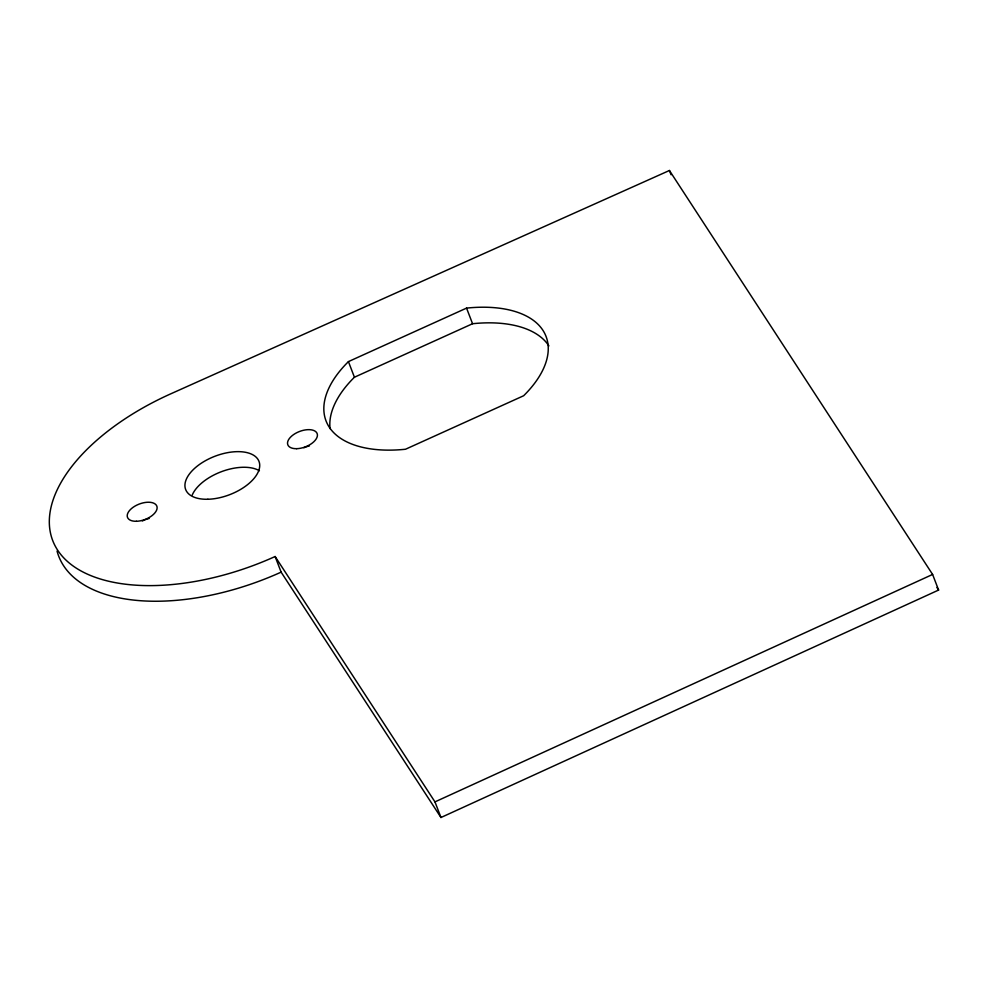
<?xml version="1.0" encoding="UTF-8"?>
<svg xmlns="http://www.w3.org/2000/svg" width="988" height="988" viewBox="0 0 988 988"><rect width="100%" height="100%" fill="white"/><g stroke="black" fill="none" stroke-linecap="round" stroke-linejoin="round"><path stroke-width="1.48" d="M275.121 556.516L434.967 801.885L932.61 574.448L938.6 590.058L440.969 817.508L281.123 572.138L275.121 556.516A181.668 95.194 -21 0 1 57.576 550.069A181.668 95.194 -21 0 1 169.504 394.397L669.432 170.492L932.61 574.448M348.431 361.608L466.558 308.108A117.844 61.75 -21 0 1 523.652 395.743L405.512 449.244A117.844 61.75 -21 0 1 348.431 361.608L354.42 377.231A117.844 61.75 -21 0 0 330.078 428.644M354.42 377.231L472.56 323.731A117.844 61.75 -21 0 1 548.896 345.899M936.92 587.477L938.6 590.058M669.432 170.492L671.062 174.753M466.558 308.108L472.56 323.731M434.967 801.885L440.969 817.508M281.123 572.138A181.668 95.194 -21 0 1 57.057 551.082M192.252 494.988A39.285 20.587 -21 0 1 222.349 471.338A39.285 20.587 -21 0 1 259.412 470.745M142.334 520.972A15.709 8.237 -21 0 1 149.163 518.478M303.884 447.774A15.709 8.237 -21 0 1 309.454 445.897M296.684 448.688A15.709 8.237 -21 0 0 317.309 434.103A15.709 8.237 -21 0 0 293.399 434.72A15.709 8.237 -21 0 0 296.684 448.688M136.393 521.281A15.709 8.237 -21 0 0 157.006 506.683A15.709 8.237 -21 0 0 133.108 507.301A15.709 8.237 -21 0 0 136.393 521.281M207.875 499.261A39.285 20.587 -21 0 0 259.424 462.792A39.285 20.587 -21 0 0 199.65 464.335A39.285 20.587 -21 0 0 207.875 499.261"/></g></svg>
